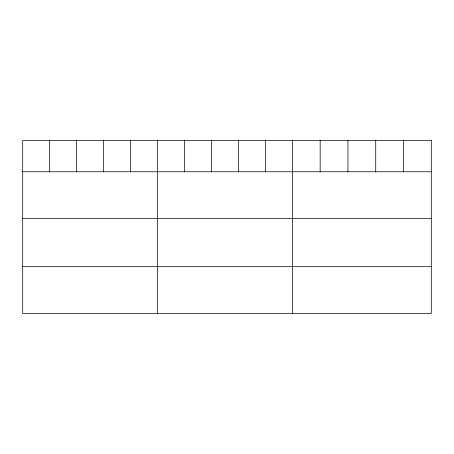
<?xml version="1.0" encoding="UTF-8"?>
<svg xmlns="http://www.w3.org/2000/svg" width="454" height="454" viewBox="0 0 454 454"><rect width="100%" height="100%" fill="white"/><g stroke="black" fill="none" stroke-linecap="round" stroke-linejoin="round"><path stroke-width="0.68" d="M22.7 171.76L431.3 171.76M22.7 218.516L431.3 218.516M22.7 266.685L431.3 266.685M403.515 140.558L403.515 171.76M375.73 140.558L375.73 171.76M347.946 140.558L347.946 171.76M320.161 140.558L320.161 171.76M292.376 140.558L292.376 313.442M265.408 140.558L265.408 171.76M238.441 140.558L238.441 171.76M211.473 140.558L211.473 171.76M184.506 140.558L184.506 171.76M157.538 140.558L157.538 313.442M130.57 140.558L130.57 171.76M103.603 140.558L103.603 171.76M76.635 140.558L76.635 171.76M49.668 140.558L49.668 171.76M431.3 140.558L22.7 140.558L22.7 313.442L431.3 313.442L431.3 140.558"/></g></svg>
